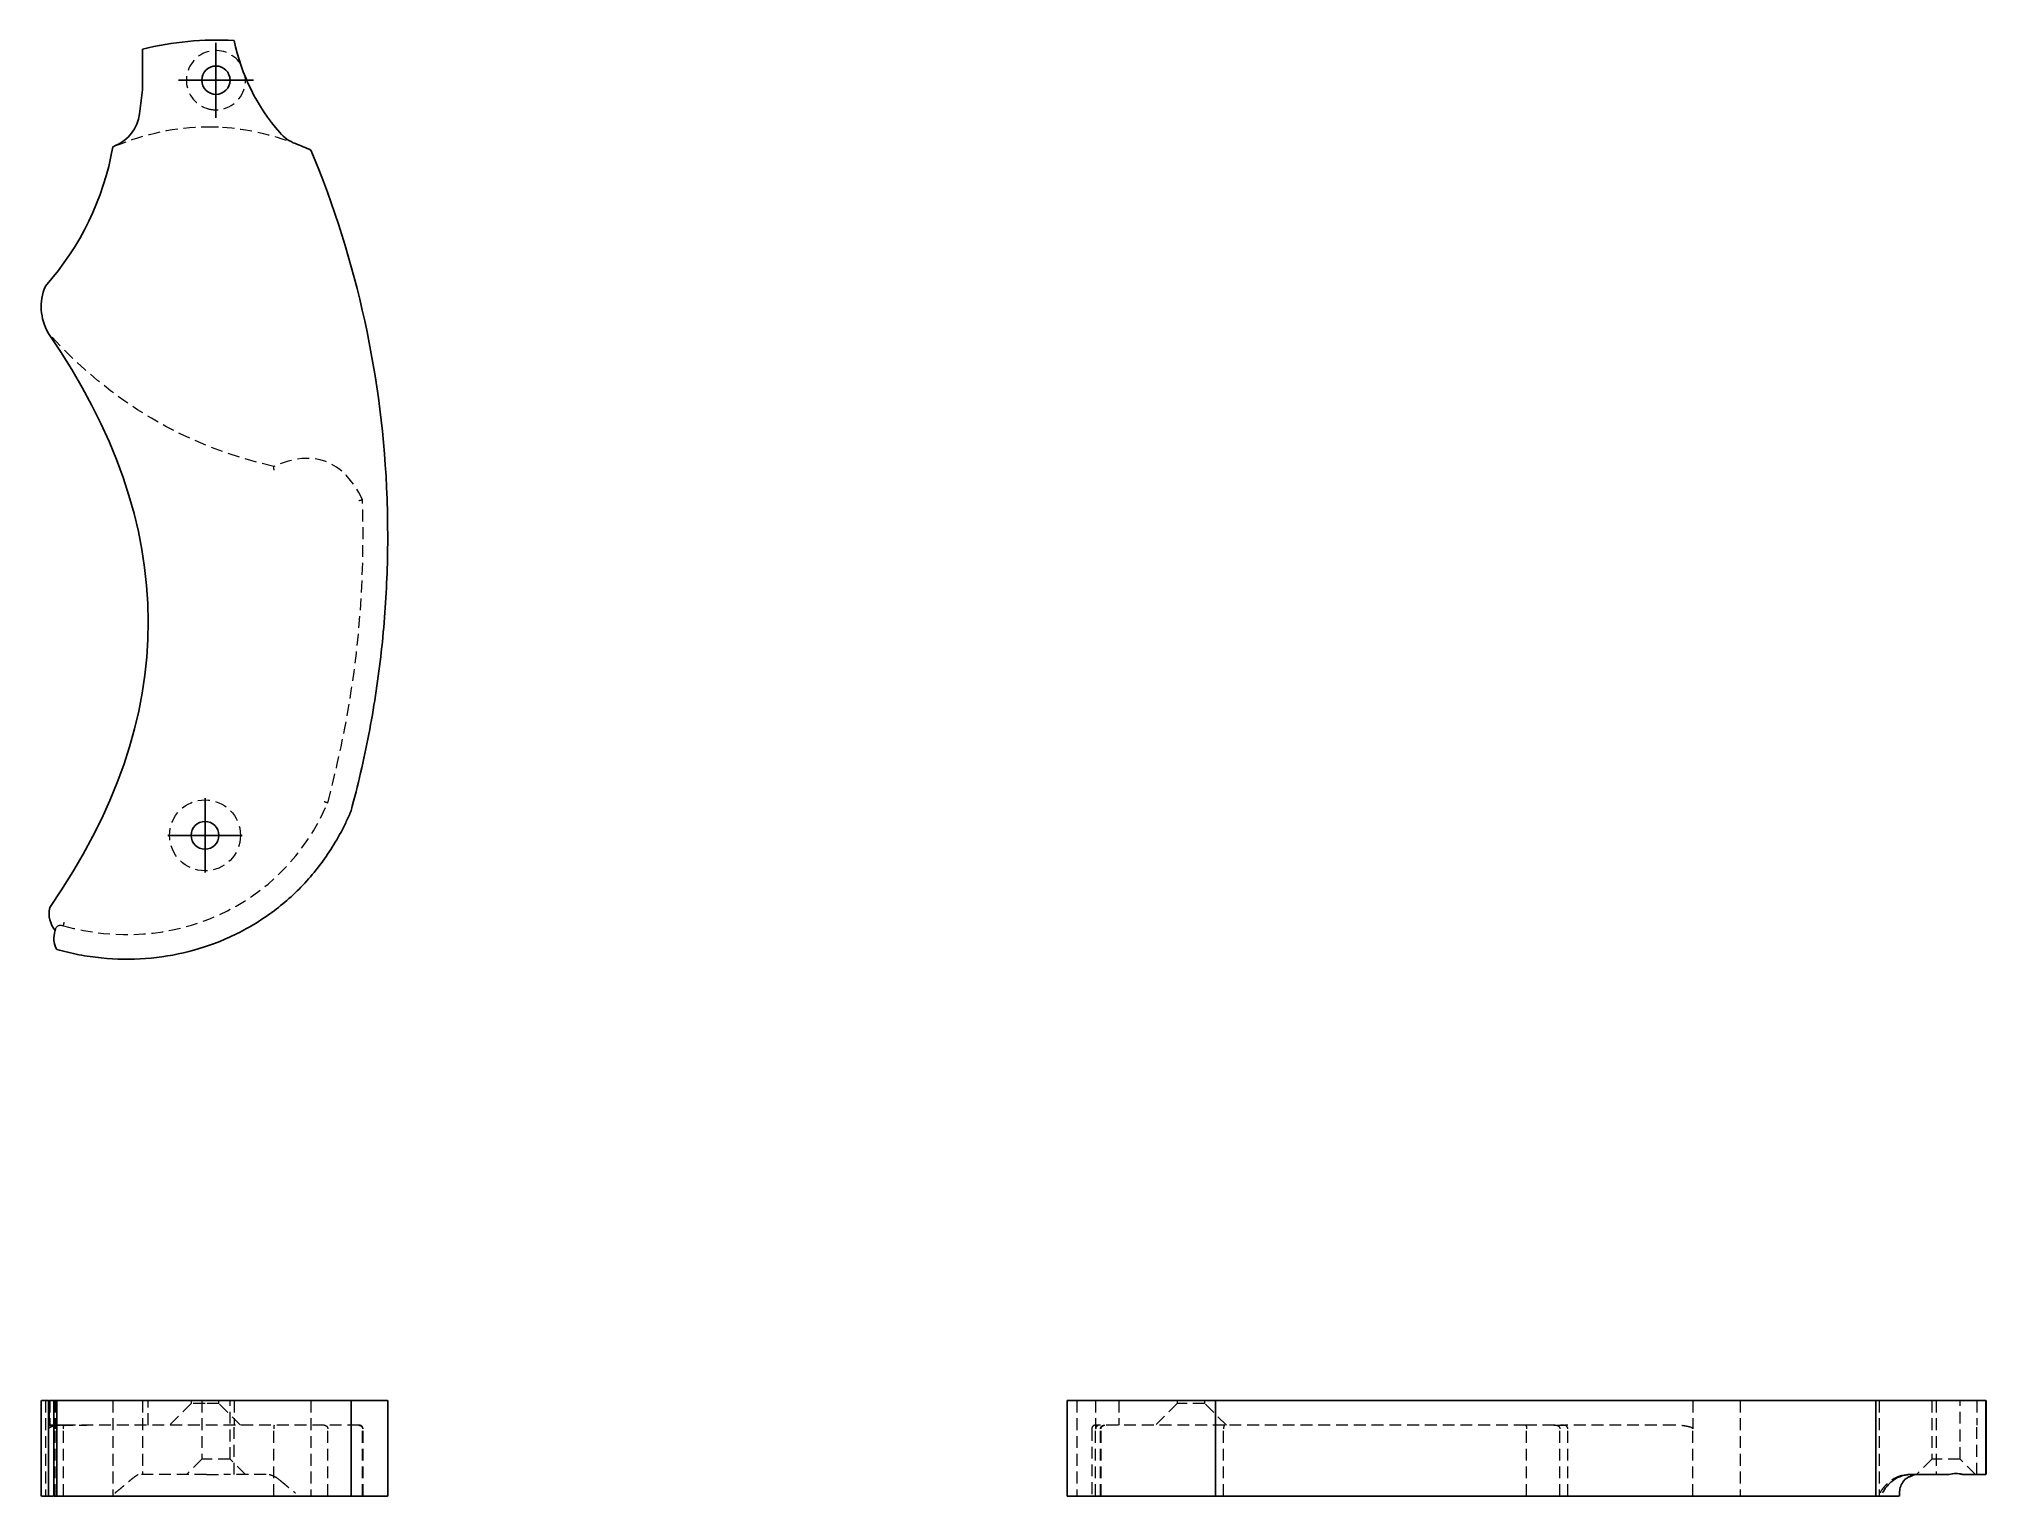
# Model space of a CAD drawing. Header units: millimetres. Extents: x 64 to 273, y 52 to 208.
import ezdxf

# ---------------------------------------------------------------- set-up
doc = ezdxf.new("R2010")
doc.units = ezdxf.units.MM
doc.linetypes.add('HIDDEN', pattern=[1.905, 1.27, -0.635])
doc.layers.add('10', color=7, linetype='Continuous')

# ---------------------------------------------------------------- blocks, each defined once
blk = doc.blocks.new('SW_CENTERMARKSYMBOL_0')
at = {"layer": '10', "color": 0}
for p, q in [((0, 2.5), (0, 3.99)), ((0, 0), (0, 2.5)), ((-2.5, 0), (-3.99, 0)), ((0, 0), (-2.5, 0)), ((0, 0), (0, -2.5)), ((0, 0), (2.5, 0)), ((2.5, 0), (3.99, 0)), ((0, -2.5), (0, -3.99))]:
    blk.add_line(p, q, dxfattribs=at)
blk = doc.blocks.new('SW_CENTERMARKSYMBOL_1')
at = {"layer": '10', "color": 0}
for p, q in [((0, 2.5), (0, 4.02)), ((0, 0), (0, 2.5)), ((-2.5, 0), (-4.02, 0)), ((0, 0), (-2.5, 0)), ((0, 0), (0, -2.5)), ((0, 0), (2.5, 0)), ((2.5, 0), (4.02, 0)), ((0, -2.5), (0, -4.02))]:
    blk.add_line(p, q, dxfattribs=at)

msp = doc.modelspace()

# ---------------------------------------------------------------- linework, layer by layer
at = {"color": 7, "linetype": 'Continuous', "lineweight": 25}
for p, q in [((75.3, 206.95), (75.3, 202.57)), ((75.3, 202.57), (74.99, 200.02)), ((64.45, 62.12), (64.45, 51.88)), ((65.22, 62.12), (65.22, 59.08)), ((65.3, 62.12), (65.3, 59.48)), ((65.81, 62.12), (65.81, 51.88)), ((66.11, 62.12), (66.11, 51.88)), ((97.66, 62.12), (97.66, 51.88)), ((101.59, 51.88), (101.59, 62.12)), ((174.43, 62.12), (174.43, 51.88)), ((190.32, 62.12), (190.32, 51.88)), ((261.12, 62.12), (261.12, 51.88)), ((261.82, 62.12), (263.01, 62.12)), ((272.88, 62.12), (272.88, 59.48)), ((272.92, 59.48), (272.92, 62.12)), ((65.22, 51.88), (65.22, 59.08)), ((272.88, 54.19), (272.88, 59.48)), ((272.92, 54.19), (272.92, 59.48)), ((263.63, 51.88), (263.63, 52.21)), ((264.81, 53.99), (265.11, 54.13)), ((65.22, 51.88), (65.74, 51.88))]:
    msp.add_line(p, q, dxfattribs=at)
at = {"color": 7, "linetype": 'HIDDEN', "lineweight": 18}
for p, q in [((64.9, 62.12), (64.9, 51.88)), ((65.36, 62.12), (65.36, 59.48)), ((65.81, 62.12), (65.96, 62.12)), ((65.96, 62.12), (65.96, 59.08)), ((72.14, 62.12), (72.14, 51.88)), ((75.3, 62.12), (75.3, 54.19)), ((75.93, 59.48), (75.93, 62.12)), ((80.52, 61.79), (78.21, 59.48)), ((80.52, 62.12), (80.52, 61.79)), ((82.01, 61.79), (80.52, 61.79)), ((81.66, 62.12), (81.66, 55.84)), ((83.5, 61.79), (82.01, 61.79)), ((83.5, 61.79), (83.5, 62.12)), ((85.81, 59.48), (83.5, 61.79)), ((84.7, 55.84), (84.7, 62.12)), ((85.12, 62.12), (85.12, 59.48)), ((93.37, 62.12), (93.37, 51.88)), ((175.46, 62.12), (175.46, 51.88)), ((177.48, 62.12), (177.48, 59.08)), ((179.95, 62.12), (179.95, 59.48)), ((186.21, 61.79), (183.9, 59.48)), ((186.21, 62.12), (186.21, 61.79)), ((189.18, 61.79), (186.21, 61.79)), ((189.18, 61.79), (189.18, 62.12)), ((191.49, 59.48), (189.18, 61.79)), ((241.49, 62.12), (241.49, 59.08)), ((246.56, 62.12), (246.56, 51.88)), ((261.48, 62.12), (261.48, 51.88)), ((267.1, 62.12), (267.1, 55.84)), ((267.57, 62.12), (267.57, 54.19)), ((270.13, 55.84), (270.13, 62.12)), ((271.95, 62.12), (271.95, 59.48)), ((65.96, 51.88), (65.96, 59.08)), ((66.83, 51.88), (66.83, 59.08)), ((85.12, 54.19), (85.12, 59.48)), ((89.38, 51.88), (89.38, 59.08)), ((95.16, 51.88), (95.16, 59.08)), ((98.89, 51.88), (98.89, 59.08)), ((98.95, 51.88), (98.95, 59.08)), ((177.07, 59.08), (177.07, 51.88)), ((177.48, 51.88), (177.48, 59.08)), ((178, 51.88), (178, 59.08)), ((178.06, 51.88), (178.06, 59.08)), ((191.19, 51.88), (191.19, 59.08)), ((223.67, 51.88), (223.67, 59.08)), ((226.73, 59.48), (226.55, 59.48)), ((227.23, 51.88), (227.23, 59.08)), ((228.05, 59.08), (228.05, 59.08)), ((228.09, 51.88), (228.09, 59.08)), ((241.49, 51.88), (241.49, 59.08)), ((271.95, 54.19), (271.95, 59.48)), ((81.66, 55.84), (80.01, 54.19)), ((84.7, 55.84), (81.66, 55.84)), ((86.35, 54.19), (84.7, 55.84)), ((267.1, 55.84), (265.45, 54.19)), ((270.13, 55.84), (267.1, 55.84)), ((271.78, 54.19), (270.13, 55.84)), ((75.3, 54.19), (75.3, 54.19)), ((264.79, 54.19), (264.55, 54.19))]:
    msp.add_line(p, q, dxfattribs=at)
at = {"color": 7, "linetype": 'HIDDEN', "lineweight": 18, "flags": 128}
msp.add_lwpolyline([(264.95, 54.08), (264.85, 54.04), (264.79, 54.02)], dxfattribs=at)
at = {"color": 7, "linetype": 'Continuous', "lineweight": 25, "flags": 128}
msp.add_lwpolyline([(265.61, 54.19), (265.22, 54.16), (264.95, 54.08)], dxfattribs=at)
at = {"color": 7, "linetype": 'Continuous', "lineweight": 25}
for centre, radius in [((83.18, 203.62), 1.52), ((82.01, 122.69), 1.49)]:
    msp.add_circle(centre, radius, dxfattribs=at)
at = {"color": 7, "linetype": 'HIDDEN', "lineweight": 18}
msp.add_circle((82.01, 122.69), 3.8, dxfattribs=at)
for start, end in [(34.3164, 251.4852), (285.3461, 6.4894)]:
    msp.add_arc((83.18, 203.62), 3.17, start, end, dxfattribs=at)
at = {"color": 7, "linetype": 'Continuous', "lineweight": 25}
for centre, start, end in [((70.73, 200.54), 292.3359, 353.1232), ((93.26, 200.82), 220.9535, 248.7925)]:
    msp.add_arc(centre, 4.29, start, end, dxfattribs=at)
for points in [[(85.12, 207.88), (81.8, 208.04), (78.52, 207.73), (75.3, 206.95)], [(90.02, 198.01), (87.55, 200.85), (85.92, 204.14), (85.12, 207.88)], [(72.14, 196.48), (71.1, 190.81), (68.69, 185.84), (64.9, 181.56)], [(72.36, 196.57), (72.29, 196.54), (72.21, 196.51), (72.14, 196.48)], [(93.37, 196.12), (92.82, 196.37), (92.26, 196.61), (91.71, 196.82)], [(101.53, 158.76), (101.05, 171.71), (98.33, 184.17), (93.37, 196.12)], [(64.9, 181.56), (64.21, 179.82), (64.32, 178.13), (65.22, 176.49)], [(65.22, 176.49), (79.45, 155.84), (79.5, 135.32), (65.36, 114.95)], [(65.36, 114.95), (65.18, 114.03), (65.38, 113.21), (65.96, 112.48)], [(65.96, 112.48), (65.72, 111.78), (65.77, 111.11), (66.11, 110.46)], [(223.76, 62.12), (236.71, 62.12), (249.17, 62.12), (261.12, 62.12)], [(261.12, 62.12), (261.37, 62.12), (261.61, 62.12), (261.82, 62.12)], [(263.01, 62.12), (265.85, 62.12), (269.14, 62.12), (272.88, 62.12)], [(264.88, 54.19), (266.16, 54.19), (267.53, 54.19), (268.97, 54.19)], [(270.4, 54.19), (271.2, 54.19), (272.03, 54.19), (272.88, 54.19)], [(223.76, 51.88), (236.71, 51.88), (249.17, 51.88), (261.12, 51.88)]]:
    msp.add_open_spline(points, degree=3, dxfattribs=at)
at = {"color": 7, "linetype": 'HIDDEN', "lineweight": 18}
for points, knots in [([(82.17, 200.61), (82.47, 200.51), (82.78, 200.46), (83.4, 200.44), (83.71, 200.48), (84.02, 200.56)], [0, 0, 0, 0, 0.5, 0.5, 1, 1, 1, 1]), ([(82.19, 198.63), (82.47, 198.63), (82.76, 198.63), (83.32, 198.61), (83.61, 198.6), (83.89, 198.58)], [0, 0, 0, 0, 0.5, 0.5, 1, 1, 1, 1]), ([(89.42, 161.82), (89.42, 161.84), (89.42, 161.87), (89.41, 161.92), (89.4, 161.98), (89.4, 162.05), (89.39, 162.12), (89.38, 162.18), (89.38, 162.23), (89.38, 162.23), (89.38, 162.23)], [0, 0, 0, 0, 0.080394, 0.1641837, 0.2509254, 0.3757186, 0.5007759, 0.6763818, 0.8442115, 1, 1, 1, 1]), ([(98.49, 158.57), (98.51, 158.57), (98.54, 158.58), (98.59, 158.6), (98.65, 158.61), (98.71, 158.62), (98.78, 158.64), (98.84, 158.66), (98.88, 158.67), (98.88, 158.67), (98.89, 158.67)], [0, 0, 0, 0, 0.080299, 0.164102, 0.250924, 0.375833, 0.500733, 0.675596, 0.843588, 1, 1, 1, 1]), ([(94.79, 126.32), (94.81, 126.31), (94.85, 126.3), (94.9, 126.28), (94.95, 126.26), (94.99, 126.25), (95.01, 126.24), (95.03, 126.23), (95.05, 126.23), (95.08, 126.22), (95.12, 126.2), (95.16, 126.19), (95.16, 126.19), (95.16, 126.19)], [0, 0, 0, 0, 0.1060494, 0.2032965, 0.2890655, 0.3614555, 0.4192882, 0.4619417, 0.4891516, 0.5008381, 0.6750556, 0.8431151, 1, 1, 1, 1]), ([(66.83, 113), (66.83, 113), (66.83, 113.01), (66.84, 113.05), (66.85, 113.08), (66.87, 113.15), (66.88, 113.2), (66.91, 113.29), (66.92, 113.34), (66.93, 113.38)], [0, 0, 0, 0, 0.25, 0.25, 0.5, 0.5, 0.75, 0.75, 1, 1, 1, 1]), ([(66.93, 59.48), (66.81, 59.48), (66.69, 59.48), (66.44, 59.48), (66.31, 59.48), (66.08, 59.48), (65.97, 59.48), (65.79, 59.48), (65.72, 59.48), (65.67, 59.48)], [0, 0, 0, 0, 0.25, 0.25, 0.5, 0.5, 0.75, 0.75, 1, 1, 1, 1]), ([(65.81, 59.41), (65.83, 59.39), (65.88, 59.35), (65.93, 59.25), (65.95, 59.16), (65.96, 59.1), (65.96, 59.08)], [0, 0, 0, 0, 0.31136, 0.608823, 0.856985, 1, 1, 1, 1]), ([(65.83, 59.39), (65.9, 59.41), (66.14, 59.47), (66.37, 59.47), (66.53, 59.48)], [0, 0, 0, 0, 0.316438, 1, 1, 1, 1]), ([(66.61, 59.48), (67.37, 59.48), (68.34, 59.48), (69.17, 59.48), (69.34, 59.48)], [0, 0, 0, 0, 0.782517, 1, 1, 1, 1]), ([(66.83, 59.08), (66.83, 59.13), (66.83, 59.18), (66.84, 59.27), (66.85, 59.32), (66.87, 59.4), (66.88, 59.43), (66.91, 59.47), (66.92, 59.48), (66.93, 59.48)], [0, 0, 0, 0, 0.25, 0.25, 0.5, 0.5, 0.75, 0.75, 1, 1, 1, 1]), ([(94.79, 59.48), (94.23, 59.48), (93.58, 59.48), (92.42, 59.48), (92.01, 59.48), (91.35, 59.48), (91.13, 59.48), (90.66, 59.48), (90.42, 59.48), (89.21, 59.48), (88.15, 59.48), (86.43, 59.48), (85.84, 59.48), (84.61, 59.48), (83.99, 59.48), (82.06, 59.48), (80.74, 59.48), (78.71, 59.48), (78.03, 59.48), (76.65, 59.48), (75.95, 59.48), (73.84, 59.48), (72.44, 59.48), (70.37, 59.48), (69.67, 59.48), (68.3, 59.48), (67.61, 59.48), (66.93, 59.48)], [0, 0, 0, 0, 0.125, 0.125, 0.1875, 0.1875, 0.21875, 0.21875, 0.25, 0.25, 0.375, 0.375, 0.4375, 0.4375, 0.5, 0.5, 0.625, 0.625, 0.6875, 0.6875, 0.75, 0.75, 0.875, 0.875, 0.9375, 0.9375, 1, 1, 1, 1]), ([(89.42, 59.48), (89.42, 59.48), (89.42, 59.47), (89.41, 59.46), (89.4, 59.45), (89.4, 59.41), (89.39, 59.36), (89.38, 59.28), (89.38, 59.18), (89.38, 59.11), (89.38, 59.08)], [0, 0, 0, 0, 0.080394, 0.1641837, 0.2509254, 0.3757186, 0.5007759, 0.6763818, 0.8442115, 1, 1, 1, 1]), ([(94.79, 59.48), (94.81, 59.47), (94.85, 59.47), (94.9, 59.46), (94.95, 59.44), (94.99, 59.42), (95.01, 59.4), (95.03, 59.38), (95.05, 59.37), (95.08, 59.34), (95.12, 59.28), (95.16, 59.18), (95.16, 59.11), (95.16, 59.08)], [0, 0, 0, 0, 0.1060494, 0.2032965, 0.2890655, 0.3614555, 0.4192882, 0.4619417, 0.4891516, 0.5008381, 0.6750556, 0.8431151, 1, 1, 1, 1]), ([(98.52, 59.48), (98.53, 59.48), (98.56, 59.48), (98.28, 59.48), (97.71, 59.48), (96.91, 59.48), (95.98, 59.48), (95.18, 59.48), (94.79, 59.48)], [0, 0, 0, 0, 0.078283, 0.289679, 0.501411, 0.667594, 0.833684, 1, 1, 1, 1]), ([(98.49, 59.48), (98.51, 59.48), (98.54, 59.47), (98.59, 59.46), (98.65, 59.45), (98.71, 59.41), (98.78, 59.36), (98.84, 59.28), (98.88, 59.18), (98.88, 59.11), (98.89, 59.08)], [0, 0, 0, 0, 0.080299, 0.164102, 0.250924, 0.375833, 0.500733, 0.675596, 0.843588, 1, 1, 1, 1]), ([(98.95, 59.08), (98.95, 59.13), (98.94, 59.21), (98.89, 59.3), (98.84, 59.36), (98.77, 59.41), (98.68, 59.46), (98.61, 59.47), (98.56, 59.48)], [0, 0, 0, 0, 0.239609, 0.368459, 0.500008, 0.631555, 0.760403, 1, 1, 1, 1]), ([(177.46, 59.48), (177.41, 59.47), (177.3, 59.46), (177.17, 59.37), (177.07, 59.23), (177.06, 59.13), (177.06, 59.08)], [0, 0, 0, 0, 0.242815, 0.499207, 0.756001, 1, 1, 1, 1]), ([(191.32, 59.48), (190.5, 59.48), (188.88, 59.48), (186.62, 59.48), (184.55, 59.48), (182.7, 59.48), (181.1, 59.48), (179.77, 59.48), (178.76, 59.48), (178.04, 59.48), (177.62, 59.48), (177.43, 59.48), (177.47, 59.48), (177.49, 59.48)], [0, 0, 0, 0, 0.098845, 0.197325, 0.296413, 0.394697, 0.493075, 0.592372, 0.69139, 0.781355, 0.871503, 0.962324, 1, 1, 1, 1]), ([(177.9, 59.48), (177.79, 59.48), (177.7, 59.44), (177.58, 59.34), (177.54, 59.3), (177.49, 59.2), (177.48, 59.14), (177.48, 59.08)], [0, 0, 0, 0, 0.5, 0.5, 0.75, 0.75, 1, 1, 1, 1]), ([(178, 59.08), (178, 59.13), (178.01, 59.18), (178.05, 59.27), (178.08, 59.32), (178.15, 59.4), (178.2, 59.43), (178.29, 59.47), (178.34, 59.48), (178.38, 59.48)], [0, 0, 0, 0, 0.25, 0.25, 0.5, 0.5, 0.75, 0.75, 1, 1, 1, 1]), ([(178.06, 59.08), (178.06, 59.13), (178.07, 59.21), (178.12, 59.3), (178.17, 59.36), (178.24, 59.41), (178.33, 59.46), (178.41, 59.47), (178.46, 59.48)], [0, 0, 0, 0, 0.2396611, 0.3686993, 0.5004434, 0.6321208, 0.7609677, 1, 1, 1, 1]), ([(191.32, 59.48), (191.31, 59.47), (191.3, 59.47), (191.28, 59.46), (191.26, 59.44), (191.25, 59.42), (191.24, 59.4), (191.23, 59.38), (191.23, 59.37), (191.22, 59.34), (191.2, 59.28), (191.19, 59.18), (191.19, 59.11), (191.19, 59.08)], [0, 0, 0, 0, 0.1060494, 0.2032965, 0.2890655, 0.3614555, 0.4192882, 0.4619417, 0.4891516, 0.5008381, 0.6750556, 0.8431151, 1, 1, 1, 1]), ([(223.57, 59.48), (218.13, 59.48), (212.71, 59.48), (201.9, 59.48), (196.57, 59.48), (191.32, 59.48)], [0, 0, 0, 0, 0.5, 0.5, 1, 1, 1, 1]), ([(226.82, 59.48), (227.19, 59.48), (227.49, 59.48), (227.65, 59.48), (227.68, 59.48), (227.7, 59.48), (227.69, 59.48), (227.64, 59.48), (227.56, 59.48), (227.25, 59.48), (227.03, 59.48), (226.5, 59.48), (226.2, 59.48), (225.52, 59.48), (225.15, 59.48), (224.38, 59.48), (223.98, 59.48), (223.57, 59.48)], [0, 0, 0, 0, 0.25, 0.25, 0.3125, 0.3125, 0.375, 0.375, 0.5, 0.5, 0.625, 0.625, 0.75, 0.75, 0.875, 0.875, 1, 1, 1, 1]), ([(223.57, 59.48), (223.57, 59.48), (223.58, 59.47), (223.6, 59.46), (223.61, 59.45), (223.62, 59.41), (223.64, 59.36), (223.66, 59.28), (223.67, 59.18), (223.67, 59.11), (223.67, 59.08)], [0, 0, 0, 0, 0.080299, 0.164102, 0.250924, 0.375833, 0.500733, 0.675596, 0.843588, 1, 1, 1, 1]), ([(227.21, 59.46), (227.13, 59.46), (226.96, 59.46), (226.72, 59.46), (226.59, 59.46)], [0, 0, 0, 0, 0.469139, 1, 1, 1, 1]), ([(226.82, 59.48), (226.84, 59.48), (226.87, 59.47), (226.92, 59.46), (226.98, 59.45), (227.05, 59.41), (227.12, 59.36), (227.18, 59.28), (227.23, 59.18), (227.23, 59.11), (227.23, 59.08)], [0, 0, 0, 0, 0.080394, 0.1641837, 0.2509254, 0.3757186, 0.5007759, 0.6763818, 0.8442115, 1, 1, 1, 1]), ([(228.09, 59.08), (228.09, 59.1), (228.08, 59.15), (228.07, 59.21), (228.04, 59.27), (228, 59.34), (227.92, 59.41), (227.83, 59.44), (227.72, 59.45), (227.53, 59.46), (227.31, 59.46), (227.21, 59.46)], [0, 0, 0, 0, 0.023994, 0.048712, 0.075123, 0.104151, 0.172951, 0.328933, 0.540888, 0.804691, 1, 1, 1, 1]), ([(239.53, 59.48), (238.67, 59.48), (236.94, 59.48), (234.61, 59.48), (232.52, 59.48), (230.65, 59.48), (229.09, 59.48), (228.13, 59.48), (227.79, 59.48), (227.78, 59.48)], [0, 0, 0, 0, 0.163541, 0.326448, 0.489728, 0.653426, 0.823635, 0.99367, 1, 1, 1, 1]), ([(241.49, 59.08), (241.49, 59.11), (241.48, 59.13), (241.44, 59.16), (241.43, 59.17), (241.37, 59.21), (241.33, 59.22), (241.21, 59.27), (241.13, 59.29), (240.88, 59.35), (240.71, 59.38), (240.21, 59.45), (239.87, 59.48), (239.53, 59.48)], [0, 0, 0, 0, 0.03125, 0.03125, 0.0625, 0.0625, 0.125, 0.125, 0.25, 0.25, 0.5, 0.5, 1, 1, 1, 1]), ([(72.36, 52.21), (72.41, 52.25), (72.53, 52.35), (72.72, 52.5), (72.94, 52.68), (73.25, 52.94), (73.58, 53.22), (73.94, 53.52), (74.24, 53.78), (74.48, 53.96), (74.64, 54.08), (74.75, 54.14), (74.84, 54.19), (74.88, 54.19), (74.9, 54.19)], [0, 0, 0, 0, 0.045804, 0.102633, 0.170738, 0.250378, 0.395548, 0.499549, 0.633968, 0.749536, 0.817514, 0.881998, 0.942859, 1, 1, 1, 1]), ([(82.17, 54.19), (82.47, 54.19), (82.78, 54.19), (83.4, 54.19), (83.71, 54.19), (84.02, 54.19)], [0, 0, 0, 0, 0.5, 0.5, 1, 1, 1, 1]), ([(90.02, 53.6), (89.78, 53.79), (89.54, 53.94), (89.17, 54.09), (89.05, 54.13), (88.8, 54.18), (88.68, 54.19), (88.56, 54.19)], [0, 0, 0, 0, 0.5, 0.5, 0.75, 0.75, 1, 1, 1, 1]), ([(90.02, 53.6), (90.06, 53.57), (90.14, 53.5), (90.27, 53.39), (90.43, 53.26), (90.61, 53.11), (90.86, 52.9), (91.15, 52.66), (91.45, 52.41), (91.63, 52.27), (91.71, 52.21)], [0, 0, 0, 0, 0.0757767, 0.1637261, 0.2636916, 0.3754509, 0.4987169, 0.7129389, 0.8795375, 1, 1, 1, 1]), ([(261.57, 52.21), (261.59, 52.25), (261.64, 52.35), (261.73, 52.5), (261.86, 52.68), (262.06, 52.94), (262.32, 53.22), (262.67, 53.52), (263.05, 53.78), (263.43, 53.96), (263.76, 54.08), (264.03, 54.14), (264.29, 54.19), (264.46, 54.19), (264.55, 54.19)], [0, 0, 0, 0, 0.045804, 0.102633, 0.170738, 0.250378, 0.395548, 0.499549, 0.633968, 0.749536, 0.817514, 0.881998, 0.942859, 1, 1, 1, 1])]:
    msp.add_open_spline(points, degree=3, knots=knots, dxfattribs=at)
for points in [[(72.36, 196.57), (75.64, 197.92), (78.92, 198.6), (82.19, 198.63)], [(83.89, 198.58), (86.5, 198.42), (89.11, 197.83), (91.71, 196.82)], [(89.38, 162.23), (79.95, 164.35), (71.9, 169.1), (65.22, 176.49)], [(98.89, 158.67), (96.83, 162.91), (93.66, 164.1), (89.38, 162.23)], [(95.16, 126.19), (98.02, 136.75), (99.26, 147.58), (98.89, 158.67)], [(66.83, 113), (78.26, 109.8), (90.36, 114.88), (95.16, 126.19)], [(65.96, 112.48), (66.05, 112.99), (66.34, 113.16), (66.83, 113)], [(82.17, 54.19), (79.7, 54.19), (77.28, 54.19), (74.9, 54.19)], [(88.56, 54.19), (87.06, 54.19), (85.55, 54.19), (84.02, 54.19)], [(265.61, 54.19), (265.5, 54.19), (265.45, 54.19), (265.45, 54.19)]]:
    msp.add_open_spline(points, degree=3, dxfattribs=at)
at = {"color": 7, "linetype": 'Continuous', "lineweight": 25}
for points, knots in [([(97.66, 125.32), (98.4, 128.03), (99.68, 133.51), (100.95, 141.82), (101.5, 148.83), (101.62, 154.48), (101.57, 157.34), (101.53, 158.76)], [0, 0, 0, 0, 0.251384, 0.502769, 0.754153, 0.879845, 1.005537, 1.005537, 1.005537, 1.005537]), ([(66.11, 110.46), (66.9, 110.24), (68.5, 109.86), (71.68, 109.41), (75.66, 109.35), (80.3, 110.11), (84.71, 111.66), (88.78, 113.97), (92.39, 117.03), (94.93, 120.18), (96.41, 122.66), (97.07, 123.98), (97.38, 124.65), (97.55, 125.05), (97.63, 125.23), (97.66, 125.32)], [-0.004932, -0.004932, -0.004932, -0.004932, 0.057876, 0.120684, 0.246301, 0.371917, 0.497534, 0.62315, 0.748767, 0.874383, 0.937192, 0.968596, 0.984298, 0.992149, 1, 1, 1, 1]), ([(64.47, 62.12), (64.47, 62.12), (64.47, 62.12), (64.71, 62.12), (65.04, 62.12), (65.22, 62.12)], [0, 0, 0, 0, 0.207832, 0.594153, 1, 1, 1, 1]), ([(65.31, 62.12), (65.31, 62.12), (65.28, 62.12), (65.39, 62.12), (65.58, 62.12), (65.75, 62.12), (65.81, 62.12)], [0, 0, 0, 0, 0.057891, 0.477484, 0.810061, 1, 1, 1, 1]), ([(65.83, 62.12), (65.82, 62.12), (65.81, 62.12), (65.98, 62.12), (66.11, 62.12)], [0, 0, 0, 0, 0.239667, 1, 1, 1, 1]), ([(66.11, 62.12), (66.9, 62.12), (68.5, 62.12), (71.68, 62.12), (75.66, 62.12), (80.3, 62.12), (84.71, 62.12), (88.78, 62.12), (92.39, 62.12), (94.93, 62.12), (96.41, 62.12), (97.07, 62.12), (97.38, 62.12), (97.55, 62.12), (97.63, 62.12), (97.66, 62.12)], [-0.004932, -0.004932, -0.004932, -0.004932, 0.057876, 0.120684, 0.246301, 0.371917, 0.497534, 0.62315, 0.748767, 0.874383, 0.937192, 0.968596, 0.984298, 0.992149, 1, 1, 1, 1]), ([(97.66, 62.12), (98.06, 62.12), (98.85, 62.12), (99.79, 62.12), (100.54, 62.12), (101.11, 62.12), (101.46, 62.12), (101.61, 62.12), (101.58, 62.12), (101.57, 62.12)], [0, 0, 0, 0, 0.1581194, 0.3161464, 0.4739838, 0.631964, 0.7979266, 0.9646077, 1, 1, 1, 1]), ([(174.44, 62.12), (174.48, 62.12), (174.55, 62.12), (174.99, 62.12), (175.66, 62.12), (176.59, 62.12), (177.72, 62.12), (179.03, 62.12), (180.47, 62.12), (182.09, 62.12), (183.9, 62.12), (185.88, 62.12), (188.02, 62.12), (189.55, 62.12), (190.32, 62.12)], [0, 0, 0, 0, 0.07942, 0.167472, 0.255126, 0.342606, 0.430146, 0.509017, 0.588343, 0.668358, 0.749317, 0.831459, 0.91513, 1, 1, 1, 1]), ([(190.32, 62.12), (193.03, 62.12), (198.51, 62.12), (206.82, 62.12), (213.83, 62.12), (219.48, 62.12), (222.34, 62.12), (223.76, 62.12)], [0, 0, 0, 0, 0.251384, 0.502769, 0.754153, 0.879845, 1.005537, 1.005537, 1.005537, 1.005537]), ([(65.22, 59.08), (65.22, 59.09), (65.22, 59.1), (65.23, 59.13), (65.27, 59.19), (65.39, 59.26), (65.59, 59.34), (65.75, 59.37), (65.83, 59.39)], [0, 0, 0, 0, 0.017095, 0.039221, 0.080449, 0.257622, 0.606304, 1, 1, 1, 1]), ([(65.3, 59.48), (65.31, 59.48), (65.33, 59.48), (65.54, 59.48), (65.67, 59.48)], [0, 0, 0, 0, 0.374065, 1, 1, 1, 1]), ([(65.67, 59.48), (65.71, 59.47), (65.75, 59.47), (65.8, 59.42), (65.81, 59.41)], [0, 0, 0, 0, 0.75188, 1, 1, 1, 1]), ([(268.97, 54.19), (269.2, 54.26), (269.44, 54.3), (269.8, 54.3), (269.92, 54.29), (270.16, 54.25), (270.28, 54.23), (270.4, 54.19)], [0, 0, 0, 0, 0.5, 0.5, 0.75, 0.75, 1, 1, 1, 1]), ([(263.01, 53.6), (262.97, 53.57), (262.88, 53.5), (262.74, 53.39), (262.6, 53.26), (262.45, 53.11), (262.26, 52.9), (262.08, 52.66), (261.93, 52.41), (261.85, 52.27), (261.82, 52.21)], [0, 0, 0, 0, 0.0757767, 0.1637261, 0.2636916, 0.3754509, 0.4987169, 0.7129389, 0.8795375, 1, 1, 1, 1]), ([(263.01, 53.6), (263.29, 53.79), (263.58, 53.94), (264.05, 54.09), (264.21, 54.13), (264.54, 54.18), (264.71, 54.19), (264.88, 54.19)], [0, 0, 0, 0, 0.5, 0.5, 0.75, 0.75, 1, 1, 1, 1]), ([(263.63, 52.2), (263.65, 52.4), (263.68, 52.82), (263.99, 53.4), (264.38, 53.82), (264.7, 53.95), (264.81, 53.99)], [0, 0, 0, 0, 0.263415, 0.550382, 0.848601, 1, 1, 1, 1]), ([(64.47, 51.88), (64.47, 51.88), (64.47, 51.88), (64.71, 51.88), (65.04, 51.88), (65.22, 51.88)], [0, 0, 0, 0, 0.207832, 0.594153, 1, 1, 1, 1]), ([(65.83, 51.88), (65.82, 51.88), (65.81, 51.88), (65.98, 51.88), (66.11, 51.88)], [0, 0, 0, 0, 0.2396674, 1, 1, 1, 1]), ([(66.11, 51.88), (66.9, 51.88), (68.5, 51.88), (71.68, 51.88), (75.66, 51.88), (80.3, 51.88), (84.71, 51.88), (88.78, 51.88), (92.39, 51.88), (94.93, 51.88), (96.41, 51.88), (97.07, 51.88), (97.38, 51.88), (97.55, 51.88), (97.63, 51.88), (97.66, 51.88)], [-0.004932, -0.004932, -0.004932, -0.004932, 0.057876, 0.120684, 0.246301, 0.371917, 0.497534, 0.62315, 0.748767, 0.874383, 0.937192, 0.968596, 0.984298, 0.992149, 1, 1, 1, 1]), ([(97.66, 51.88), (98.06, 51.88), (98.85, 51.88), (99.79, 51.88), (100.54, 51.88), (101.11, 51.88), (101.46, 51.88), (101.61, 51.88), (101.58, 51.88), (101.57, 51.88)], [0, 0, 0, 0, 0.1581194, 0.3161464, 0.4739838, 0.631964, 0.7979266, 0.9646077, 1, 1, 1, 1]), ([(174.44, 51.88), (174.48, 51.88), (174.55, 51.88), (174.99, 51.88), (175.66, 51.88), (176.59, 51.88), (177.72, 51.88), (179.03, 51.88), (180.47, 51.88), (182.09, 51.88), (183.9, 51.88), (185.88, 51.88), (188.02, 51.88), (189.55, 51.88), (190.32, 51.88)], [0, 0, 0, 0, 0.07942, 0.167472, 0.255126, 0.342606, 0.430146, 0.509017, 0.588343, 0.668358, 0.749317, 0.831459, 0.91513, 1, 1, 1, 1]), ([(190.32, 51.88), (193.03, 51.88), (198.51, 51.88), (206.82, 51.88), (213.83, 51.88), (219.48, 51.88), (222.34, 51.88), (223.76, 51.88)], [0, 0, 0, 0, 0.251384, 0.502769, 0.754153, 0.879845, 1.005537, 1.005537, 1.005537, 1.005537]), ([(261.12, 51.88), (261.46, 51.88), (262.12, 51.88), (262.85, 51.88), (263.35, 51.88), (263.61, 51.88), (263.6, 51.88), (263.6, 51.88)], [0, 0, 0, 0, 0.22652, 0.446268, 0.661031, 0.872724, 1, 1, 1, 1])]:
    msp.add_open_spline(points, degree=3, knots=knots, dxfattribs=at)

# ---------------------------------------------------------------- block references
at = {"layer": '10'}
for name, p in [('SW_CENTERMARKSYMBOL_1', (83.18, 203.62)), ('SW_CENTERMARKSYMBOL_0', (82.01, 122.69))]:
    msp.add_blockref(name, p, dxfattribs=at)

doc.saveas('drawing.dxf')
